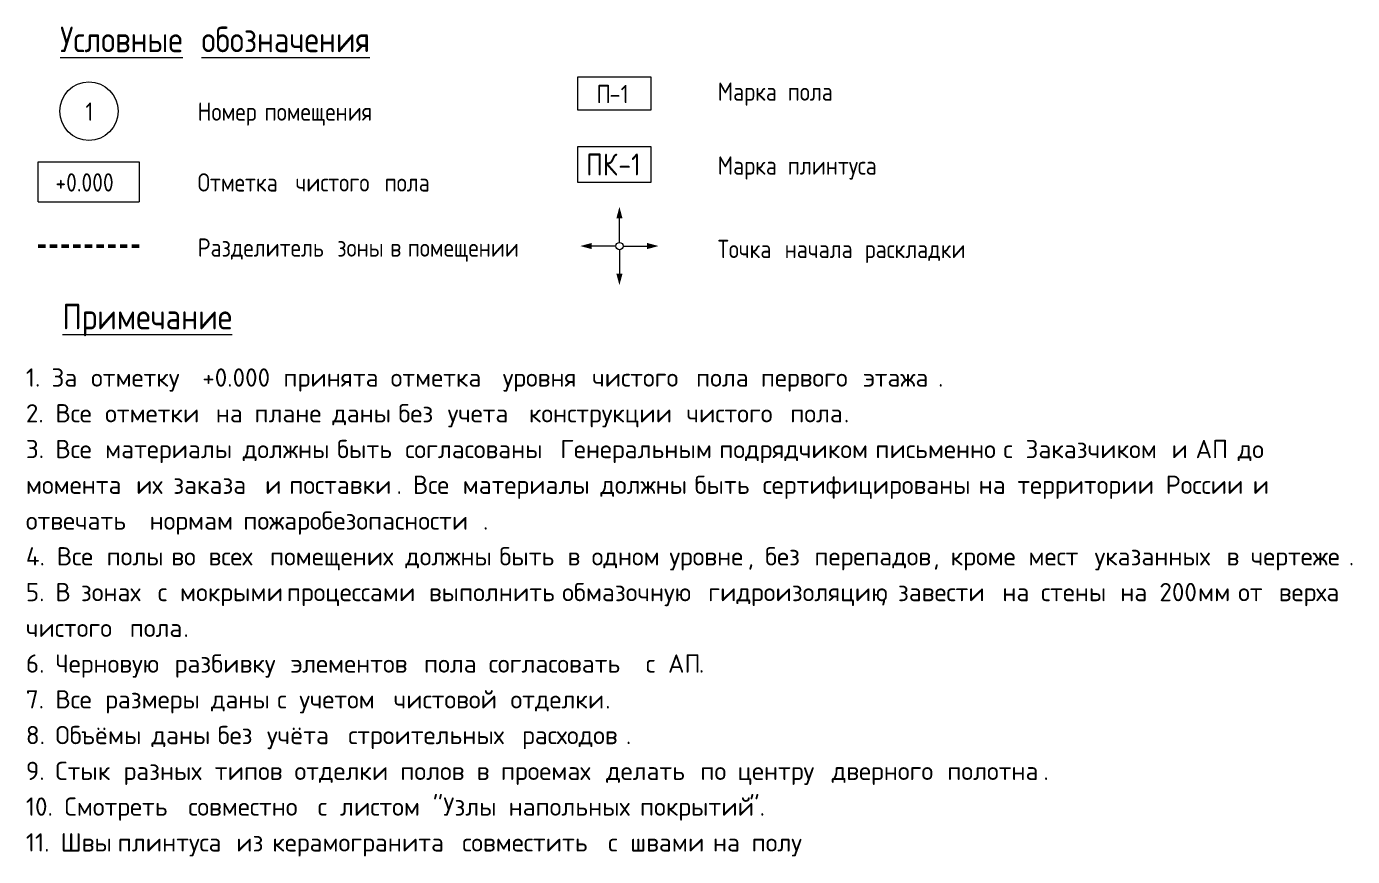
# Model space of a CAD drawing. Header units: millimetres. Extents: x 35316 to 242799, y -8553 to 29000.
# Drawn here: x 85556.5 to 85738, y 3746.2 to 3859.8 of the extents above; entities that cross this region are included whole.
import ezdxf

# ---------------------------------------------------------------- set-up
doc = ezdxf.new("R2010")
doc.units = ezdxf.units.MM
doc.linetypes.add('200_ШТРИХ__ш1_п0_6_', pattern=[1.6, 1, -0.6])
for name, color, linetype, lineweight in [('A-DETL', 7, 'Continuous', 9), ('A-DETL-1', 7, '200_ШТРИХ__ш1_п0_6_', 50), ('G-ANNO-TEXT', 7, 'Continuous', 9)]:
    doc.layers.add(name, color=color, linetype=linetype, lineweight=lineweight)
doc.layers.add('A-DETL-GENF-4', color=1, linetype='Continuous', lineweight=9, true_color=0xff0000)
doc.layers.add('G-ANNO-TEXT-2', color=1, linetype='Continuous', lineweight=9, true_color=0xff0000)
doc.styles.add('GOST Common_3', font='GOST_Common.ttf', dxfattribs={"width": 0.9, "height": 3.5})
doc.styles.add('GOST Common_4', font='GOST_Common.ttf', dxfattribs={"width": 0.9, "height": 2.5})
doc.styles.add('GOST Common_5', font='GOST_Common.ttf', dxfattribs={"width": 0.9, "height": 3})
doc.styles.add('ISOCPEUR_2', font='isocpeur.ttf', dxfattribs={"width": 0.9, "height": 2.5})
doc.styles.add('ISOCPEUR_3', font='isocpeur.ttf', dxfattribs={"height": 2.5})

msp = doc.modelspace()

# ---------------------------------------------------------------- hatches: boundary and pattern name
at = {"layer": 'A-DETL-GENF-4'}
for points in [[(85637.22, 3833.53), (85638.06, 3833.53), (85637.64, 3835.1)], [(85633.85, 3829.32), (85633.85, 3830.16), (85632.28, 3829.74)], [(85641.43, 3829.32), (85642.99, 3829.74), (85641.43, 3830.16)], [(85637.64, 3824.39), (85638.06, 3825.95), (85637.22, 3825.95)]]:
    msp.add_hatch(color=256, dxfattribs=at).paths.add_polyline_path(points)

# ---------------------------------------------------------------- linework, layer by layer
at = {"layer": 'A-DETL'}
for p, q in [((85631.94, 3852.91), (85641.94, 3852.91)), ((85631.94, 3848.35), (85631.94, 3852.91)), ((85641.94, 3852.91), (85641.94, 3848.35)), ((85641.94, 3848.35), (85631.94, 3848.35)), ((85631.94, 3843.35), (85641.94, 3843.35)), ((85631.94, 3838.43), (85631.94, 3843.35)), ((85641.94, 3843.35), (85641.94, 3838.43)), ((85558.07, 3841.28), (85571.87, 3841.28)), ((85558.07, 3835.78), (85558.07, 3841.28)), ((85571.87, 3841.28), (85571.87, 3835.78)), ((85641.94, 3838.43), (85631.94, 3838.43)), ((85558.07, 3835.78), (85571.87, 3835.78)), ((85637.64, 3830.24), (85637.64, 3833.53)), ((85637.14, 3829.74), (85633.85, 3829.74)), ((85637.64, 3829.24), (85637.64, 3825.95)), ((85638.14, 3829.74), (85641.43, 3829.74))]:
    msp.add_line(p, q, dxfattribs=at)
for centre, radius in [((85565.02, 3848.2), 4), ((85637.64, 3829.74), 0.5)]:
    msp.add_circle(centre, radius, dxfattribs=at)
at = {"layer": 'A-DETL-1'}
msp.add_line((85571.87, 3829.74), (85558.07, 3829.74), dxfattribs=at)

# ---------------------------------------------------------------- texts
at = {"layer": 'G-ANNO-TEXT', "attachment_point": 1}
for s, insert, char_height, width, style in [('\\LУсловные', (85561.07, 3859.77), 3.5, 22.1506, 'GOST Common_3'), ('\\L\\fGOST Common|b0|i0|c204|p34|;\\W.9;\\L ', (85579.35, 3859.77), 3.5, 1.2987, 'GOST Common_3'), ('\\Lобозначения', (85580.42, 3859.77), 3.5, 30.1595, 'GOST Common_3'), ('Марка', (85651.09, 3852.13), 2.5, 10.6785, 'GOST Common_4'), ('\\fGOST Common|b0|i0|c204|p34|;\\W.9; ', (85659.9, 3852.13), 2.5, 0.938, 'GOST Common_4'), ('\\fISOCPEUR|b0|i0|c204|p34|;\\W.9;П', (85634.49, 3851.8), 2.5, 2.1646, 'ISOCPEUR_2'), ('-1', (85636.27, 3851.8), 2.5, 3.319, 'ISOCPEUR_2'), ('пола', (85660.67, 3852.13), 2.5, 8.0089, 'GOST Common_4'), ('\\fGOST Common|b0|i0|c204|p34|;\\W.9;1', (85564.54, 3849.39), 2.5, 1.3709, 'GOST Common_4'), ('Номер', (85579.9, 3849.39), 2.5, 10.1734, 'GOST Common_4'), ('\\fGOST Common|b0|i0|c204|p34|;\\W.9; ', (85588.29, 3849.39), 2.5, 0.938, 'GOST Common_4'), ('помещения', (85589.06, 3849.39), 2.5, 18.543, 'GOST Common_4'), ('Марка', (85651.09, 3842.01), 2.5, 10.6785, 'GOST Common_4'), ('\\fGOST Common|b0|i0|c204|p34|;\\W.9; ', (85659.9, 3842.01), 2.5, 0.938, 'GOST Common_4'), ('плинтуса', (85660.67, 3842.01), 2.5, 16.0177, 'GOST Common_4'), ('+0.000', (85560.43, 3839.7), 2.5, 10.5342, 'GOST Common_4'), ('Отметка', (85579.9, 3839.7), 2.5, 15.2962, 'GOST Common_4'), ('\\fGOST Common|b0|i0|c204|p34|;\\W.9; ', (85592.52, 3839.7), 2.5, 0.938, 'GOST Common_4'), ('\\fGOST Common|b0|i0|c204|p34|;\\W.9; ', (85604.72, 3839.7), 2.5, 0.938, 'GOST Common_4'), ('\\fGOST Common|b0|i0|c204|p34|;\\W.9; ', (85612.1, 3839.7), 2.5, 0.938, 'GOST Common_4'), ('чистого', (85593.29, 3839.7), 2.5, 13.8532, 'GOST Common_4'), ('пола', (85605.49, 3839.7), 2.5, 8.0089, 'GOST Common_4'), ('Разделитель', (85579.9, 3830.78), 2.5, 22.2228, 'GOST Common_4'), ('\\fGOST Common|b0|i0|c204|p34|;\\W.9; ', (85598.23, 3830.78), 2.5, 0.938, 'GOST Common_4'), ('зоны', (85599.01, 3830.78), 2.5, 7.8646, 'GOST Common_4'), ('\\fGOST Common|b0|i0|c204|p34|;\\W.9; ', (85605.49, 3830.78), 2.5, 0.938, 'GOST Common_4'), ('\\fGOST Common|b0|i0|c204|p34|;\\W.9; ', (85607.88, 3830.78), 2.5, 0.938, 'GOST Common_4'), ('Точка', (85651.09, 3830.59), 2.5, 10.1734, 'GOST Common_4'), ('\\fGOST Common|b0|i0|c204|p34|;\\W.9; ', (85659.48, 3830.59), 2.5, 0.938, 'GOST Common_4'), ('\\fGOST Common|b0|i0|c204|p34|;\\W.9; ', (85670.44, 3830.59), 2.5, 0.938, 'GOST Common_4'), ('\\fGOST Common|b0|i0|c204|p34|;\\W.9;в', (85606.27, 3830.78), 2.5, 1.9481, 'GOST Common_4'), ('помещении', (85608.65, 3830.78), 2.5, 18.543, 'GOST Common_4'), ('начала', (85660.26, 3830.59), 2.5, 12.338, 'GOST Common_4'), ('раскладки', (85671.21, 3830.59), 2.5, 17.6772, 'GOST Common_4'), ('\\LПримечание', (85561.38, 3821.83), 3.5, 28.5, 'GOST Common_3'), ('1. ', (85556.38, 3812.99), 2.5, 4.2489, 'ISOCPEUR_3'), ('За', (85559.89, 3812.99), 2.5, 4.73, 'ISOCPEUR_3'), ('\\fISOCPEUR|b0|i0|c204|p34|; ', (85563.79, 3812.99), 2.5, 1.8439, 'ISOCPEUR_3'), ('отметку', (85565.31, 3812.99), 2.5, 16.5148, 'ISOCPEUR_3'), (' +0.000 ', (85578.94, 3812.99), 2.5, 15.3924, 'ISOCPEUR_3'), ('принята', (85591.64, 3812.99), 2.5, 15.9536, 'ISOCPEUR_3'), ('\\fISOCPEUR|b0|i0|c204|p34|; ', (85604.8, 3812.99), 2.5, 1.8439, 'ISOCPEUR_3'), ('отметка', (85606.32, 3812.99), 2.5, 16.7553, 'ISOCPEUR_3'), ('\\fISOCPEUR|b0|i0|c204|p34|; ', (85620.15, 3812.99), 2.5, 1.8439, 'ISOCPEUR_3'), ('уровня', (85621.67, 3812.99), 2.5, 12.9873, 'ISOCPEUR_3'), ('\\fISOCPEUR|b0|i0|c204|p34|; ', (85632.38, 3812.99), 2.5, 1.8439, 'ISOCPEUR_3'), ('чистого', (85633.9, 3812.99), 2.5, 15.3924, 'ISOCPEUR_3'), ('\\fISOCPEUR|b0|i0|c204|p34|; ', (85646.6, 3812.99), 2.5, 1.8439, 'ISOCPEUR_3'), ('пола', (85648.13, 3812.99), 2.5, 8.8987, 'ISOCPEUR_3'), ('\\fISOCPEUR|b0|i0|c204|p34|; ', (85655.47, 3812.99), 2.5, 1.8439, 'ISOCPEUR_3'), ('первого', (85656.99, 3812.99), 2.5, 15.1519, 'ISOCPEUR_3'), ('\\fISOCPEUR|b0|i0|c204|p34|; ', (85669.49, 3812.99), 2.5, 1.8439, 'ISOCPEUR_3'), ('этажа', (85671.01, 3812.99), 2.5, 12.4262, 'ISOCPEUR_3'), ('\\fISOCPEUR|b0|i0|c204|p34|;.', (85681.26, 3812.99), 2.5, 0.8819, 'ISOCPEUR_3'), ('2. ', (85556.38, 3808.1), 2.5, 4.8903, 'ISOCPEUR_3'), ('Все', (85560.42, 3808.1), 2.5, 6.4135, 'ISOCPEUR_3'), ('\\fISOCPEUR|b0|i0|c204|p34|; ', (85565.71, 3808.1), 2.5, 1.8439, 'ISOCPEUR_3'), ('отметки', (85567.23, 3808.1), 2.5, 16.5148, 'ISOCPEUR_3'), ('\\fISOCPEUR|b0|i0|c204|p34|; ', (85580.86, 3808.1), 2.5, 1.8439, 'ISOCPEUR_3'), ('на', (85582.38, 3808.1), 2.5, 4.5696, 'ISOCPEUR_3'), ('\\fISOCPEUR|b0|i0|c204|p34|; ', (85586.15, 3808.1), 2.5, 1.8439, 'ISOCPEUR_3'), ('плане', (85587.67, 3808.1), 2.5, 11.0633, 'ISOCPEUR_3'), ('\\fISOCPEUR|b0|i0|c204|p34|; ', (85596.8, 3808.1), 2.5, 1.8439, 'ISOCPEUR_3'), ('даны', (85598.32, 3808.1), 2.5, 9.1392, 'ISOCPEUR_3'), ('\\fISOCPEUR|b0|i0|c204|p34|; ', (85605.86, 3808.1), 2.5, 1.8439, 'ISOCPEUR_3'), ('без', (85607.38, 3808.1), 2.5, 6.3333, 'ISOCPEUR_3'), ('\\fISOCPEUR|b0|i0|c204|p34|; ', (85612.61, 3808.1), 2.5, 1.8439, 'ISOCPEUR_3'), ('учета', (85614.13, 3808.1), 2.5, 11.6245, 'ISOCPEUR_3'), ('\\fISOCPEUR|b0|i0|c204|p34|; ', (85623.72, 3808.1), 2.5, 1.8439, 'ISOCPEUR_3'), ('конструкции', (85625.24, 3808.1), 2.5, 24.2911, 'ISOCPEUR_3'), ('\\fISOCPEUR|b0|i0|c204|p34|; ', (85645.28, 3808.1), 2.5, 1.8439, 'ISOCPEUR_3'), ('чистого', (85646.8, 3808.1), 2.5, 15.3924, 'ISOCPEUR_3'), ('\\fISOCPEUR|b0|i0|c204|p34|; ', (85659.5, 3808.1), 2.5, 1.8439, 'ISOCPEUR_3'), ('пола', (85661.02, 3808.1), 2.5, 8.8987, 'ISOCPEUR_3'), ('\\fISOCPEUR|b0|i0|c204|p34|;.', (85668.37, 3808.1), 2.5, 0.8819, 'ISOCPEUR_3'), ('3. ', (85556.38, 3803.2), 2.5, 4.8903, 'ISOCPEUR_3'), ('Все', (85560.42, 3803.2), 2.5, 6.4135, 'ISOCPEUR_3'), ('\\fISOCPEUR|b0|i0|c204|p34|; ', (85565.71, 3803.2), 2.5, 1.8439, 'ISOCPEUR_3'), ('\\fISOCPEUR|b0|i0|c204|p34|; ', (85584.56, 3803.2), 2.5, 1.8439, 'ISOCPEUR_3'), ('\\fISOCPEUR|b0|i0|c204|p34|; ', (85597.46, 3803.2), 2.5, 1.8439, 'ISOCPEUR_3'), ('быть', (85598.98, 3803.2), 2.5, 9.4599, 'ISOCPEUR_3'), ('\\fISOCPEUR|b0|i0|c204|p34|; ', (85606.78, 3803.2), 2.5, 1.8439, 'ISOCPEUR_3'), ('\\fISOCPEUR|b0|i0|c204|p34|; ', (85628.02, 3803.2), 2.5, 1.8439, 'ISOCPEUR_3'), ('Генеральным', (85629.54, 3803.2), 2.5, 24.5316, 'ISOCPEUR_3'), ('\\fISOCPEUR|b0|i0|c204|p34|; ', (85649.78, 3803.2), 2.5, 1.8439, 'ISOCPEUR_3'), ('\\fISOCPEUR|b0|i0|c204|p34|; ', (85671.14, 3803.2), 2.5, 1.8439, 'ISOCPEUR_3'), ('\\fISOCPEUR|b0|i0|c204|p34|; ', (85688.67, 3803.2), 2.5, 1.8439, 'ISOCPEUR_3'), ('\\fISOCPEUR|b0|i0|c204|p34|; ', (85691.72, 3803.2), 2.5, 1.8439, 'ISOCPEUR_3'), ('Заказчиком', (85693.24, 3803.2), 2.5, 22.3671, 'ISOCPEUR_3'), ('\\fISOCPEUR|b0|i0|c204|p34|; ', (85711.69, 3803.2), 2.5, 1.8439, 'ISOCPEUR_3'), ('\\fISOCPEUR|b0|i0|c204|p34|; ', (85715, 3803.2), 2.5, 1.8439, 'ISOCPEUR_3'), ('АП', (85716.52, 3803.2), 2.5, 5.1308, 'ISOCPEUR_3'), ('\\fISOCPEUR|b0|i0|c204|p34|; ', (85720.75, 3803.2), 2.5, 1.8439, 'ISOCPEUR_3'), ('\\fISOCPEUR|b0|i0|c204|p34|; ', (85725.85, 3803.2), 2.5, 1.8439, 'ISOCPEUR_3'), ('материалы', (85567.23, 3803.2), 2.5, 21.0042, 'ISOCPEUR_3'), ('должны', (85586.08, 3803.2), 2.5, 13.789, 'ISOCPEUR_3'), ('согласованы', (85608.31, 3803.2), 2.5, 23.8903, 'ISOCPEUR_3'), ('подрядчиком', (85651.3, 3803.2), 2.5, 24.0506, 'ISOCPEUR_3'), ('письменно', (85672.67, 3803.2), 2.5, 19.4008, 'ISOCPEUR_3'), ('\\fISOCPEUR|b0|i0|c204|p34|;с', (85690.19, 3803.2), 2.5, 1.8439, 'ISOCPEUR_3'), ('\\fISOCPEUR|b0|i0|c204|p34|;и', (85713.21, 3803.2), 2.5, 2.1646, 'ISOCPEUR_3'), ('до', (85722.28, 3803.2), 2.5, 4.3291, 'ISOCPEUR_3'), ('момента', (85556.38, 3798.31), 2.5, 16.4346, 'ISOCPEUR_3'), ('\\fISOCPEUR|b0|i0|c204|p34|; ', (85569.94, 3798.31), 2.5, 1.8439, 'ISOCPEUR_3'), ('их', (85571.46, 3798.31), 2.5, 4.3291, 'ISOCPEUR_3'), ('\\fISOCPEUR|b0|i0|c204|p34|; ', (85575.03, 3798.31), 2.5, 1.8439, 'ISOCPEUR_3'), ('заказа', (85576.56, 3798.31), 2.5, 13.3882, 'ISOCPEUR_3'), ('\\fISOCPEUR|b0|i0|c204|p34|; ', (85587.6, 3798.31), 2.5, 1.8439, 'ISOCPEUR_3'), ('\\fISOCPEUR|b0|i0|c204|p34|;и', (85589.12, 3798.31), 2.5, 2.1646, 'ISOCPEUR_3'), ('\\fISOCPEUR|b0|i0|c204|p34|; ', (85590.91, 3798.31), 2.5, 1.8439, 'ISOCPEUR_3'), ('поставки', (85592.43, 3798.31), 2.5, 17.7975, 'ISOCPEUR_3'), ('Все', (85609.36, 3798.31), 2.5, 6.4135, 'ISOCPEUR_3'), ('\\fISOCPEUR|b0|i0|c204|p34|; ', (85614.66, 3798.31), 2.5, 1.8439, 'ISOCPEUR_3'), ('материалы', (85616.18, 3798.31), 2.5, 21.0042, 'ISOCPEUR_3'), ('\\fISOCPEUR|b0|i0|c204|p34|; ', (85633.51, 3798.31), 2.5, 1.8439, 'ISOCPEUR_3'), ('должны', (85635.03, 3798.31), 2.5, 13.789, 'ISOCPEUR_3'), ('\\fISOCPEUR|b0|i0|c204|p34|; ', (85646.41, 3798.31), 2.5, 1.8439, 'ISOCPEUR_3'), ('быть', (85647.93, 3798.31), 2.5, 9.4599, 'ISOCPEUR_3'), ('\\fISOCPEUR|b0|i0|c204|p34|; ', (85655.73, 3798.31), 2.5, 1.8439, 'ISOCPEUR_3'), ('сертифицированы', (85657.25, 3798.31), 2.5, 33.9915, 'ISOCPEUR_3'), ('\\fISOCPEUR|b0|i0|c204|p34|; ', (85685.3, 3798.31), 2.5, 1.8439, 'ISOCPEUR_3'), ('на', (85686.82, 3798.31), 2.5, 4.5696, 'ISOCPEUR_3'), ('\\fISOCPEUR|b0|i0|c204|p34|; ', (85690.59, 3798.31), 2.5, 1.8439, 'ISOCPEUR_3'), ('территории', (85692.11, 3798.31), 2.5, 22.7679, 'ISOCPEUR_3'), ('\\fISOCPEUR|b0|i0|c204|p34|; ', (85710.9, 3798.31), 2.5, 1.8439, 'ISOCPEUR_3'), ('России', (85712.42, 3798.31), 2.5, 12.5865, 'ISOCPEUR_3'), ('\\fISOCPEUR|b0|i0|c204|p34|; ', (85722.8, 3798.31), 2.5, 1.8439, 'ISOCPEUR_3'), ('\\fISOCPEUR|b0|i0|c204|p34|;и', (85724.33, 3798.31), 2.5, 2.1646, 'ISOCPEUR_3'), ('\\fISOCPEUR|b0|i0|c204|p34|; ', (85726.11, 3798.31), 2.5, 1.8439, 'ISOCPEUR_3'), ('. ', (85607.12, 3798.31), 2.5, 2.7257, 'ISOCPEUR_3'), ('отвечать', (85556.38, 3793.41), 2.5, 18.6793, 'ISOCPEUR_3'), ('\\fISOCPEUR|b0|i0|c204|p34|; ', (85571.79, 3793.41), 2.5, 1.8439, 'ISOCPEUR_3'), ('нормам', (85573.31, 3793.41), 2.5, 13.7089, 'ISOCPEUR_3'), ('\\fISOCPEUR|b0|i0|c204|p34|; ', (85584.63, 3793.41), 2.5, 1.8439, 'ISOCPEUR_3'), ('пожаробезопасности', (85586.15, 3793.41), 2.5, 39.7637, 'ISOCPEUR_3'), ('\\fISOCPEUR|b0|i0|c204|p34|;.', (85618.96, 3793.41), 2.5, 0.8819, 'ISOCPEUR_3'), ('4. ', (85556.38, 3788.52), 2.5, 5.1308, 'ISOCPEUR_3'), ('Все', (85560.61, 3788.52), 2.5, 6.4135, 'ISOCPEUR_3'), ('\\fISOCPEUR|b0|i0|c204|p34|; ', (85565.91, 3788.52), 2.5, 1.8439, 'ISOCPEUR_3'), ('\\fISOCPEUR|b0|i0|c204|p34|; ', (85574.77, 3788.52), 2.5, 1.8439, 'ISOCPEUR_3'), ('\\fISOCPEUR|b0|i0|c204|p34|; ', (85579.86, 3788.52), 2.5, 1.8439, 'ISOCPEUR_3'), ('\\fISOCPEUR|b0|i0|c204|p34|; ', (85588.26, 3788.52), 2.5, 1.8439, 'ISOCPEUR_3'), ('\\fISOCPEUR|b0|i0|c204|p34|; ', (85606.78, 3788.52), 2.5, 1.8439, 'ISOCPEUR_3'), ('\\fISOCPEUR|b0|i0|c204|p34|; ', (85619.68, 3788.52), 2.5, 1.8439, 'ISOCPEUR_3'), ('быть', (85621.2, 3788.52), 2.5, 9.4599, 'ISOCPEUR_3'), ('\\fISOCPEUR|b0|i0|c204|p34|; ', (85629.01, 3788.52), 2.5, 1.8439, 'ISOCPEUR_3'), ('\\fISOCPEUR|b0|i0|c204|p34|; ', (85632.32, 3788.52), 2.5, 1.8439, 'ISOCPEUR_3'), ('\\fISOCPEUR|b0|i0|c204|p34|; ', (85642.97, 3788.52), 2.5, 1.8439, 'ISOCPEUR_3'), ('без', (85657.58, 3788.52), 2.5, 6.3333, 'ISOCPEUR_3'), ('\\fISOCPEUR|b0|i0|c204|p34|; ', (85662.81, 3788.52), 2.5, 1.8439, 'ISOCPEUR_3'), ('\\fISOCPEUR|b0|i0|c204|p34|; ', (85692.11, 3788.52), 2.5, 1.8439, 'ISOCPEUR_3'), ('\\fISOCPEUR|b0|i0|c204|p34|; ', (85701.17, 3788.52), 2.5, 1.8439, 'ISOCPEUR_3'), ('\\fISOCPEUR|b0|i0|c204|p34|; ', (85719.23, 3788.52), 2.5, 1.8439, 'ISOCPEUR_3'), ('\\fISOCPEUR|b0|i0|c204|p34|; ', (85722.54, 3788.52), 2.5, 1.8439, 'ISOCPEUR_3'), ('полы', (85567.43, 3788.52), 2.5, 8.8987, 'ISOCPEUR_3'), ('во', (85576.29, 3788.52), 2.5, 4.3291, 'ISOCPEUR_3'), ('всех', (85581.38, 3788.52), 2.5, 8.3376, 'ISOCPEUR_3'), ('помещених', (85589.79, 3788.52), 2.5, 20.6034, 'ISOCPEUR_3'), ('должны', (85608.31, 3788.52), 2.5, 13.789, 'ISOCPEUR_3'), ('\\fISOCPEUR|b0|i0|c204|p34|;в', (85630.53, 3788.52), 2.5, 2.1646, 'ISOCPEUR_3'), ('одном', (85633.84, 3788.52), 2.5, 11.0633, 'ISOCPEUR_3'), ('уровне', (85644.49, 3788.52), 2.5, 12.9873, 'ISOCPEUR_3'), ('перепадов', (85664.33, 3788.52), 2.5, 19.7215, 'ISOCPEUR_3'), ('кроме', (85682.98, 3788.52), 2.5, 11.0633, 'ISOCPEUR_3'), ('мест', (85693.63, 3788.52), 2.5, 9.1392, 'ISOCPEUR_3'), ('указанных', (85702.7, 3788.52), 2.5, 20.0422, 'ISOCPEUR_3'), ('\\fISOCPEUR|b0|i0|c204|p34|;в', (85720.75, 3788.52), 2.5, 2.1646, 'ISOCPEUR_3'), ('чертеже', (85724.06, 3788.52), 2.5, 16.2743, 'ISOCPEUR_3'), (', ', (85655.2, 3788.52), 2.5, 2.8861, 'ISOCPEUR_3'), (', ', (85680.6, 3788.52), 2.5, 2.8861, 'ISOCPEUR_3'), ('\\fISOCPEUR|b0|i0|c204|p34|;.', (85737.49, 3788.52), 2.5, 0.8819, 'ISOCPEUR_3'), ('5. ', (85556.38, 3783.62), 2.5, 4.8903, 'ISOCPEUR_3'), ('\\fISOCPEUR|b0|i0|c204|p34|;В', (85560.42, 3783.62), 2.5, 2.4051, 'ISOCPEUR_3'), ('\\fISOCPEUR|b0|i0|c204|p34|; ', (85562.4, 3783.62), 2.5, 1.8439, 'ISOCPEUR_3'), ('зонах', (85563.92, 3783.62), 2.5, 10.903, 'ISOCPEUR_3'), ('\\fISOCPEUR|b0|i0|c204|p34|; ', (85572.92, 3783.62), 2.5, 1.8439, 'ISOCPEUR_3'), ('\\fISOCPEUR|b0|i0|c204|p34|; ', (85575.96, 3783.62), 2.5, 1.8439, 'ISOCPEUR_3'), ('\\fISOCPEUR|b0|i0|c204|p34|; ', (85590.58, 3783.62), 2.5, 1.8439, 'ISOCPEUR_3'), ('\\fISOCPEUR|b0|i0|c204|p34|; ', (85610.03, 3783.62), 2.5, 1.8439, 'ISOCPEUR_3'), ('\\fISOCPEUR|b0|i0|c204|p34|; ', (85628.28, 3783.62), 2.5, 1.8439, 'ISOCPEUR_3'), ('обмазочную', (85629.8, 3783.62), 2.5, 22.3671, 'ISOCPEUR_3'), ('\\fISOCPEUR|b0|i0|c204|p34|; ', (85648.26, 3783.62), 2.5, 1.8439, 'ISOCPEUR_3'), ('гидроизоляцию', (85649.78, 3783.62), 2.5, 28.6202, 'ISOCPEUR_3'), ('завести', (85675.77, 3783.62), 2.5, 15.4726, 'ISOCPEUR_3'), ('\\fISOCPEUR|b0|i0|c204|p34|; ', (85688.54, 3783.62), 2.5, 1.8439, 'ISOCPEUR_3'), ('\\fISOCPEUR|b0|i0|c204|p34|; ', (85693.83, 3783.62), 2.5, 1.8439, 'ISOCPEUR_3'), ('\\fISOCPEUR|b0|i0|c204|p34|; ', (85704.68, 3783.62), 2.5, 1.8439, 'ISOCPEUR_3'), (' 200', (85709.97, 3783.62), 2.5, 8.3375, 'ISOCPEUR_3'), ('\\fISOCPEUR|b0|i0|c204|p34|; ', (85720.82, 3783.62), 2.5, 1.8439, 'ISOCPEUR_3'), ('\\fISOCPEUR|b0|i0|c204|p34|; ', (85726.38, 3783.62), 2.5, 1.8439, 'ISOCPEUR_3'), ('\\fISOCPEUR|b0|i0|c204|p34|; ', (85737.03, 3783.62), 2.5, 1.8439, 'ISOCPEUR_3'), ('\\fISOCPEUR|b0|i0|c204|p34|;с', (85574.44, 3783.62), 2.5, 1.8439, 'ISOCPEUR_3'), ('мокрыми', (85577.48, 3783.62), 2.5, 15.8734, 'ISOCPEUR_3'), ('процессами', (85592.1, 3783.62), 2.5, 21.7257, 'ISOCPEUR_3'), ('выполнить', (85611.55, 3783.62), 2.5, 20.2827, 'ISOCPEUR_3'), (', ', (85673.39, 3783.62), 2.5, 2.8861, 'ISOCPEUR_3'), ('на', (85690.06, 3783.62), 2.5, 4.5696, 'ISOCPEUR_3'), ('стены', (85695.35, 3783.62), 2.5, 11.3038, 'ISOCPEUR_3'), ('на', (85706.2, 3783.62), 2.5, 4.5696, 'ISOCPEUR_3'), ('мм', (85716.85, 3783.62), 2.5, 4.8101, 'ISOCPEUR_3'), ('от', (85722.34, 3783.62), 2.5, 4.8903, 'ISOCPEUR_3'), ('верха', (85727.9, 3783.62), 2.5, 11.0633, 'ISOCPEUR_3'), ('чистого', (85556.38, 3778.73), 2.5, 15.3924, 'ISOCPEUR_3'), ('\\fISOCPEUR|b0|i0|c204|p34|; ', (85569.08, 3778.73), 2.5, 1.8439, 'ISOCPEUR_3'), ('пола', (85570.6, 3778.73), 2.5, 8.8987, 'ISOCPEUR_3'), ('\\fISOCPEUR|b0|i0|c204|p34|;.', (85577.95, 3778.73), 2.5, 0.8819, 'ISOCPEUR_3'), ('разбивку', (85576.75, 3773.84), 2.5, 17.3966, 'ISOCPEUR_3'), ('АП', (85644.29, 3773.84), 2.5, 5.1308, 'ISOCPEUR_3'), ('6. ', (85556.38, 3773.84), 2.5, 4.8903, 'ISOCPEUR_3'), ('Черновую', (85560.42, 3773.84), 2.5, 17.9578, 'ISOCPEUR_3'), ('\\fISOCPEUR|b0|i0|c204|p34|; ', (85575.23, 3773.84), 2.5, 1.8439, 'ISOCPEUR_3'), ('\\fISOCPEUR|b0|i0|c204|p34|; ', (85591.11, 3773.84), 2.5, 1.8439, 'ISOCPEUR_3'), ('элементов', (85592.63, 3773.84), 2.5, 20.2827, 'ISOCPEUR_3'), ('\\fISOCPEUR|b0|i0|c204|p34|; ', (85609.36, 3773.84), 2.5, 1.8439, 'ISOCPEUR_3'), ('пола', (85610.89, 3773.84), 2.5, 8.8987, 'ISOCPEUR_3'), ('\\fISOCPEUR|b0|i0|c204|p34|; ', (85618.23, 3773.84), 2.5, 1.8439, 'ISOCPEUR_3'), ('согласовать', (85619.75, 3773.84), 2.5, 24.211, 'ISOCPEUR_3'), ('\\fISOCPEUR|b0|i0|c204|p34|; ', (85639.73, 3773.84), 2.5, 1.8439, 'ISOCPEUR_3'), ('\\fISOCPEUR|b0|i0|c204|p34|;с', (85641.25, 3773.84), 2.5, 1.8439, 'ISOCPEUR_3'), ('\\fISOCPEUR|b0|i0|c204|p34|; ', (85642.77, 3773.84), 2.5, 1.8439, 'ISOCPEUR_3'), ('\\fISOCPEUR|b0|i0|c204|p34|;.', (85648.52, 3773.84), 2.5, 0.8819, 'ISOCPEUR_3'), ('7. ', (85556.38, 3768.94), 2.5, 4.8903, 'ISOCPEUR_3'), ('Все', (85560.42, 3768.94), 2.5, 6.4135, 'ISOCPEUR_3'), ('\\fISOCPEUR|b0|i0|c204|p34|; ', (85565.71, 3768.94), 2.5, 1.8439, 'ISOCPEUR_3'), ('размеры', (85567.23, 3768.94), 2.5, 15.7131, 'ISOCPEUR_3'), ('\\fISOCPEUR|b0|i0|c204|p34|; ', (85580.19, 3768.94), 2.5, 1.8439, 'ISOCPEUR_3'), ('\\fISOCPEUR|b0|i0|c204|p34|; ', (85589.26, 3768.94), 2.5, 1.8439, 'ISOCPEUR_3'), ('\\fISOCPEUR|b0|i0|c204|p34|; ', (85592.3, 3768.94), 2.5, 1.8439, 'ISOCPEUR_3'), ('\\fISOCPEUR|b0|i0|c204|p34|; ', (85605.2, 3768.94), 2.5, 1.8439, 'ISOCPEUR_3'), ('чистовой', (85606.72, 3768.94), 2.5, 17.557, 'ISOCPEUR_3'), ('\\fISOCPEUR|b0|i0|c204|p34|; ', (85621.2, 3768.94), 2.5, 1.8439, 'ISOCPEUR_3'), ('даны', (85581.72, 3768.94), 2.5, 9.1392, 'ISOCPEUR_3'), ('\\fISOCPEUR|b0|i0|c204|p34|;с', (85590.78, 3768.94), 2.5, 1.8439, 'ISOCPEUR_3'), ('учетом', (85593.82, 3768.94), 2.5, 13.789, 'ISOCPEUR_3'), ('отделки', (85622.73, 3768.94), 2.5, 15.7131, 'ISOCPEUR_3'), ('\\fISOCPEUR|b0|i0|c204|p34|;.', (85635.69, 3768.94), 2.5, 0.8819, 'ISOCPEUR_3'), ('8. ', (85556.38, 3764.05), 2.5, 4.8903, 'ISOCPEUR_3'), ('Объёмы', (85560.42, 3764.05), 2.5, 14.1097, 'ISOCPEUR_3'), ('\\fISOCPEUR|b0|i0|c204|p34|; ', (85572.06, 3764.05), 2.5, 1.8439, 'ISOCPEUR_3'), ('даны', (85573.58, 3764.05), 2.5, 9.1392, 'ISOCPEUR_3'), ('\\fISOCPEUR|b0|i0|c204|p34|; ', (85581.12, 3764.05), 2.5, 1.8439, 'ISOCPEUR_3'), ('без', (85582.64, 3764.05), 2.5, 6.3333, 'ISOCPEUR_3'), ('\\fISOCPEUR|b0|i0|c204|p34|; ', (85587.87, 3764.05), 2.5, 1.8439, 'ISOCPEUR_3'), ('учёта', (85589.39, 3764.05), 2.5, 11.6245, 'ISOCPEUR_3'), ('\\fISOCPEUR|b0|i0|c204|p34|; ', (85598.98, 3764.05), 2.5, 1.8439, 'ISOCPEUR_3'), ('строительных', (85600.5, 3764.05), 2.5, 27.0169, 'ISOCPEUR_3'), ('\\fISOCPEUR|b0|i0|c204|p34|; ', (85622.79, 3764.05), 2.5, 1.8439, 'ISOCPEUR_3'), ('расходов', (85624.31, 3764.05), 2.5, 17.2363, 'ISOCPEUR_3'), ('\\fISOCPEUR|b0|i0|c204|p34|;.', (85638.53, 3764.05), 2.5, 0.8819, 'ISOCPEUR_3'), ('9. ', (85556.38, 3759.15), 2.5, 4.8903, 'ISOCPEUR_3'), ('Стык', (85560.42, 3759.15), 2.5, 9.4599, 'ISOCPEUR_3'), ('\\fISOCPEUR|b0|i0|c204|p34|; ', (85568.22, 3759.15), 2.5, 1.8439, 'ISOCPEUR_3'), ('разных', (85569.74, 3759.15), 2.5, 13.308, 'ISOCPEUR_3'), ('\\fISOCPEUR|b0|i0|c204|p34|; ', (85580.72, 3759.15), 2.5, 1.8439, 'ISOCPEUR_3'), ('типов', (85582.24, 3759.15), 2.5, 11.384, 'ISOCPEUR_3'), ('\\fISOCPEUR|b0|i0|c204|p34|; ', (85591.64, 3759.15), 2.5, 1.8439, 'ISOCPEUR_3'), ('отделки', (85593.16, 3759.15), 2.5, 15.7131, 'ISOCPEUR_3'), ('\\fISOCPEUR|b0|i0|c204|p34|; ', (85606.12, 3759.15), 2.5, 1.8439, 'ISOCPEUR_3'), ('полов', (85607.64, 3759.15), 2.5, 10.8228, 'ISOCPEUR_3'), ('\\fISOCPEUR|b0|i0|c204|p34|; ', (85616.57, 3759.15), 2.5, 1.8439, 'ISOCPEUR_3'), ('\\fISOCPEUR|b0|i0|c204|p34|;в', (85618.1, 3759.15), 2.5, 2.1646, 'ISOCPEUR_3'), ('\\fISOCPEUR|b0|i0|c204|p34|; ', (85619.88, 3759.15), 2.5, 1.8439, 'ISOCPEUR_3'), ('проемах', (85621.4, 3759.15), 2.5, 15.6329, 'ISOCPEUR_3'), ('\\fISOCPEUR|b0|i0|c204|p34|; ', (85634.3, 3759.15), 2.5, 1.8439, 'ISOCPEUR_3'), ('делать', (85635.82, 3759.15), 2.5, 13.789, 'ISOCPEUR_3'), ('\\fISOCPEUR|b0|i0|c204|p34|; ', (85647.2, 3759.15), 2.5, 1.8439, 'ISOCPEUR_3'), ('по', (85648.72, 3759.15), 2.5, 4.3291, 'ISOCPEUR_3'), ('\\fISOCPEUR|b0|i0|c204|p34|; ', (85652.29, 3759.15), 2.5, 1.8439, 'ISOCPEUR_3'), ('центру', (85653.81, 3759.15), 2.5, 13.789, 'ISOCPEUR_3'), ('\\fISOCPEUR|b0|i0|c204|p34|; ', (85665.19, 3759.15), 2.5, 1.8439, 'ISOCPEUR_3'), ('дверного', (85666.71, 3759.15), 2.5, 17.3164, 'ISOCPEUR_3'), ('\\fISOCPEUR|b0|i0|c204|p34|; ', (85681, 3759.15), 2.5, 1.8439, 'ISOCPEUR_3'), ('полотна', (85682.52, 3759.15), 2.5, 15.9536, 'ISOCPEUR_3'), ('\\fISOCPEUR|b0|i0|c204|p34|;.', (85695.68, 3759.15), 2.5, 0.8819, 'ISOCPEUR_3'), ('10. ', (85556.38, 3754.26), 2.5, 6.4135, 'ISOCPEUR_3'), ('Смотреть', (85561.67, 3754.26), 2.5, 18.6793, 'ISOCPEUR_3'), ('\\fISOCPEUR|b0|i0|c204|p34|; ', (85577.09, 3754.26), 2.5, 1.8439, 'ISOCPEUR_3'), ('\\fISOCPEUR|b0|i0|c204|p34|; ', (85594.81, 3754.26), 2.5, 1.8439, 'ISOCPEUR_3'), ('\\fISOCPEUR|b0|i0|c204|p34|; ', (85597.86, 3754.26), 2.5, 1.8439, 'ISOCPEUR_3'), (' "', (85610.49, 3754.26), 2.5, 3.6878, 'ISOCPEUR_3'), ('Узлы', (85613.53, 3754.26), 2.5, 8.9789, 'ISOCPEUR_3'), ('\\fISOCPEUR|b0|i0|c204|p34|; ', (85620.94, 3754.26), 2.5, 1.8439, 'ISOCPEUR_3'), ('\\fISOCPEUR|b0|i0|c204|p34|; ', (85638.93, 3754.26), 2.5, 1.8439, 'ISOCPEUR_3'), ('покрытий', (85640.45, 3754.26), 2.5, 18.1181, 'ISOCPEUR_3'), ('".', (85655.4, 3754.26), 2.5, 2.7257, 'ISOCPEUR_3'), ('совместно', (85578.61, 3754.26), 2.5, 19.6413, 'ISOCPEUR_3'), ('\\fISOCPEUR|b0|i0|c204|p34|;с', (85596.33, 3754.26), 2.5, 1.8439, 'ISOCPEUR_3'), ('листом', (85599.38, 3754.26), 2.5, 13.4683, 'ISOCPEUR_3'), ('напольных', (85622.46, 3754.26), 2.5, 19.962, 'ISOCPEUR_3'), ('11. ', (85556.38, 3749.36), 2.5, 5.7721, 'ISOCPEUR_3'), ('Швы', (85561.14, 3749.36), 2.5, 7.616, 'ISOCPEUR_3'), ('\\fISOCPEUR|b0|i0|c204|p34|; ', (85567.43, 3749.36), 2.5, 1.8439, 'ISOCPEUR_3'), ('плинтуса', (85568.95, 3749.36), 2.5, 17.7975, 'ISOCPEUR_3'), ('\\fISOCPEUR|b0|i0|c204|p34|; ', (85583.63, 3749.36), 2.5, 1.8439, 'ISOCPEUR_3'), ('из', (85585.16, 3749.36), 2.5, 4.1688, 'ISOCPEUR_3'), ('\\fISOCPEUR|b0|i0|c204|p34|; ', (85588.59, 3749.36), 2.5, 1.8439, 'ISOCPEUR_3'), ('керамогранита', (85590.12, 3749.36), 2.5, 29.6624, 'ISOCPEUR_3'), ('\\fISOCPEUR|b0|i0|c204|p34|; ', (85614.59, 3749.36), 2.5, 1.8439, 'ISOCPEUR_3'), ('совместить', (85616.11, 3749.36), 2.5, 22.3671, 'ISOCPEUR_3'), ('\\fISOCPEUR|b0|i0|c204|p34|; ', (85634.57, 3749.36), 2.5, 1.8439, 'ISOCPEUR_3'), ('\\fISOCPEUR|b0|i0|c204|p34|;с', (85636.09, 3749.36), 2.5, 1.8439, 'ISOCPEUR_3'), ('\\fISOCPEUR|b0|i0|c204|p34|; ', (85637.61, 3749.36), 2.5, 1.8439, 'ISOCPEUR_3'), ('швами', (85639.13, 3749.36), 2.5, 11.865, 'ISOCPEUR_3'), ('\\fISOCPEUR|b0|i0|c204|p34|; ', (85648.92, 3749.36), 2.5, 1.8439, 'ISOCPEUR_3'), ('на', (85650.44, 3749.36), 2.5, 4.5696, 'ISOCPEUR_3'), ('\\fISOCPEUR|b0|i0|c204|p34|; ', (85654.21, 3749.36), 2.5, 1.8439, 'ISOCPEUR_3'), ('полу', (85655.73, 3749.36), 2.5, 8.6582, 'ISOCPEUR_3')]:
    msp.add_mtext(s, dxfattribs=dict(at, insert=insert, char_height=char_height, width=width, style=style))
at = {"layer": 'G-ANNO-TEXT-2', "char_height": 3, "attachment_point": 1, "style": 'GOST Common_5'}
for s, insert, width in [('ПК', (85633.09, 3842.4), 5.3392), ('-1', (85637.49, 3842.4), 4.0405)]:
    msp.add_mtext(s, dxfattribs=dict(at, insert=insert, width=width))

doc.saveas('drawing.dxf')
